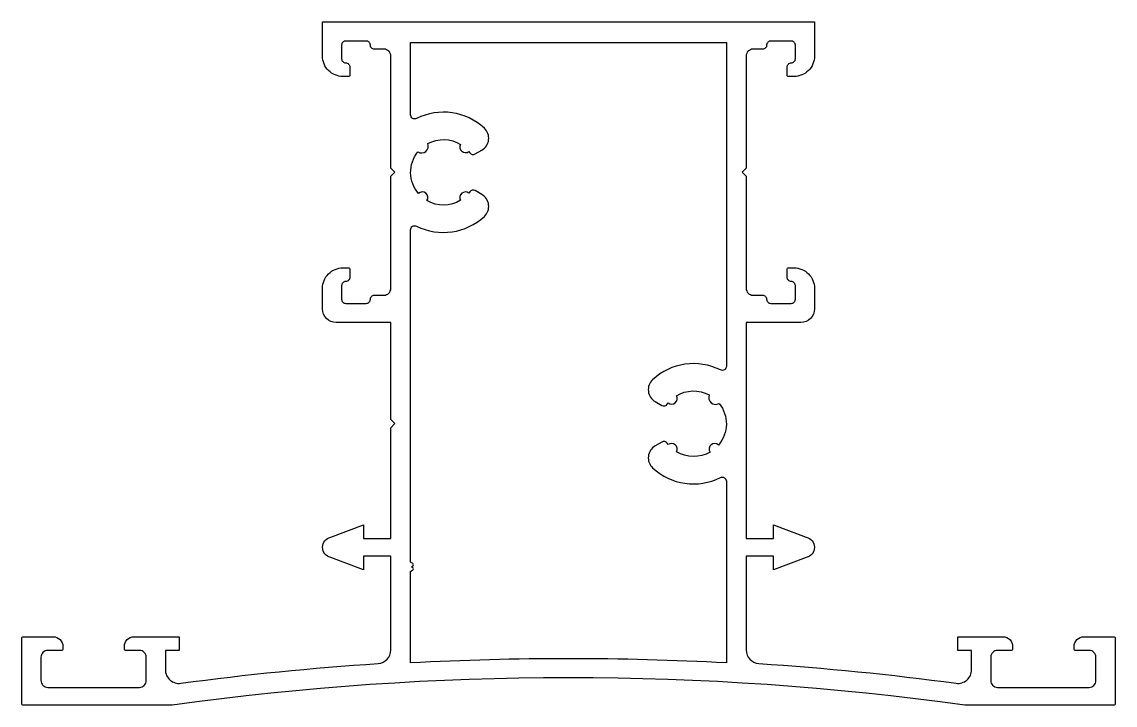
# Model space of a CAD drawing. Extents: x 866.9 to 946.9, y -37.4 to 12.6.
import ezdxf

# ---------------------------------------------------------------- set-up
doc = ezdxf.new("R2010")
doc.units = 0
doc.header["$LTSCALE"] = 15
doc.layers.get('0').update_dxf_attribs({"linetype": 'CONTINUOUS'})

msp = doc.modelspace()

# ---------------------------------------------------------------- linework, layer by layer
at = {"color": 0, "ltscale": 5}
msp.add_lwpolyline([(891.862, -27.525), (889.46, -26.609, -0.813412), (889.46, -25.14), (891.862, -24.225), (891.862, -25.225), (893.862, -25.225), (893.862, -17.125), (894.162, -16.825), (893.862, -16.525), (893.862, -9.425), (889.862, -9.425, -0.414214), (888.862, -8.425), (888.862, -6.925, -0.414214), (890.362, -5.425), (890.762, -5.425, -0.414214), (890.862, -5.525), (890.862, -6.125, -0.414214), (890.562, -6.425, 0.414214), (890.262, -6.725), (890.262, -7.725, 0.414214), (890.562, -8.025), (892.062, -8.025, 0.414214), (892.362, -7.725, -0.414214), (892.662, -7.425), (893.362, -7.425, 0.414214), (893.862, -6.925), (893.862, 1.275), (894.162, 1.575), (893.862, 1.875), (893.862, 10.075, 0.414214), (893.362, 10.575), (892.662, 10.575, -0.414214), (892.362, 10.875, 0.414214), (892.062, 11.175), (890.562, 11.175, 0.414214), (890.262, 10.875), (890.262, 9.875, 0.414214), (890.562, 9.575, -0.414214), (890.862, 9.275), (890.862, 8.675, -0.414214), (890.762, 8.575), (890.362, 8.575, -0.414214), (888.862, 10.075), (888.862, 12.575), (924.862, 12.575), (924.862, 10.075, -0.414214), (923.362, 8.575), (922.962, 8.575, -0.414214), (922.862, 8.675), (922.862, 9.275, -0.414214), (923.162, 9.575, 0.414214), (923.462, 9.875), (923.462, 10.875, 0.414214), (923.162, 11.175), (921.662, 11.175, 0.414214), (921.362, 10.875, -0.414214), (921.062, 10.575), (920.362, 10.575, 0.414214), (919.862, 10.075), (919.862, 1.875), (919.562, 1.575), (919.862, 1.275), (919.862, -6.925, 0.414214), (920.362, -7.425), (921.062, -7.425, -0.414214), (921.362, -7.725, 0.414214), (921.662, -8.025), (923.162, -8.025, 0.414214), (923.462, -7.725), (923.462, -6.725, 0.414214), (923.162, -6.425, -0.414214), (922.862, -6.125), (922.862, -5.525, -0.414214), (922.962, -5.425), (923.362, -5.425, -0.414214), (924.862, -6.925), (924.862, -8.425, -0.414214), (923.862, -9.425), (919.862, -9.425), (919.862, -25.225), (921.862, -25.225), (921.862, -24.225), (924.265, -25.14, -0.813412), (924.265, -26.609), (921.862, -27.525), (921.862, -26.525), (919.862, -26.525), (919.862, -33.384, 0.395144), (920.797, -34.382, -0.017049), (935.229, -35.824, 0.453948), (936.362, -34.833), (936.362, -33.425), (935.362, -33.425), (935.362, -32.425), (938.662, -32.425, -0.414214), (939.362, -33.125), (939.362, -33.325, -0.414214), (939.262, -33.425), (938.262, -33.425, 0.414214), (937.762, -33.925), (937.762, -35.625, 0.414214), (938.262, -36.125), (944.962, -36.125, 0.414214), (945.462, -35.625), (945.462, -33.925, 0.414214), (944.962, -33.425), (943.962, -33.425, -0.414214), (943.862, -33.325), (943.862, -33.125, -0.414214), (944.562, -32.425), (946.762, -32.425, -0.414214), (946.862, -32.525), (946.862, -37.325, -0.414214), (946.762, -37.425), (935.862, -37.425, 0.068966), (877.862, -37.425), (866.962, -37.425, -0.414214), (866.862, -37.325), (866.862, -32.525, -0.414214), (866.962, -32.425), (869.162, -32.425, -0.414214), (869.862, -33.125), (869.862, -33.325, -0.414214), (869.762, -33.425), (868.762, -33.425, 0.414214), (868.262, -33.925), (868.262, -35.625, 0.414214), (868.762, -36.125), (875.462, -36.125, 0.414214), (875.962, -35.625), (875.962, -33.925, 0.414214), (875.462, -33.425), (874.462, -33.425, -0.414214), (874.362, -33.325), (874.362, -33.125, -0.414214), (875.062, -32.425), (878.362, -32.425), (878.362, -33.425), (877.362, -33.425), (877.362, -34.833, 0.453948), (878.496, -35.824, -0.017049), (892.928, -34.382, 0.395144), (893.862, -33.384), (893.862, -26.525), (891.862, -26.525)], format="xyb", close=True, dxfattribs=at)
msp.add_lwpolyline([(895.312, -2.639, -0.557362), (895.746, -2.371, 0.312566), (900.707, -1.658, 0.504614), (900.526, -0.059), (900.036, 0.224, 0.381966), (899.644, 0.142), (899.563, 0.038, 0.838421), (898.969, -0.479, -0.277447), (896.496, -0.504, 0.919866), (895.885, 0.009, -0.358846), (895.834, 3.06, 0.737028), (896.566, 3.674, -0.268455), (898.969, 3.61, 0.838421), (899.563, 3.093), (899.644, 2.989, 0.381966), (900.036, 2.907), (900.526, 3.19, 0.504614), (900.707, 4.789, 0.312566), (895.746, 5.502, -0.557362), (895.312, 5.77), (895.312, 11.075), (918.412, 11.075), (918.412, -12.63, -0.557362), (917.978, -12.898, 0.312566), (913.018, -13.611, 0.504614), (913.199, -15.21), (913.689, -15.493, 0.381966), (914.081, -15.411), (914.161, -15.307, 0.838421), (914.756, -14.79, -0.268455), (917.159, -14.726, 0.737028), (917.89, -15.34, -0.358846), (917.839, -18.391, 0.919866), (917.229, -18.904, -0.277447), (914.756, -18.879, 0.838421), (914.161, -18.362), (914.081, -18.258, 0.381966), (913.689, -18.176), (913.199, -18.459, 0.504614), (913.018, -20.058, 0.312566), (917.978, -20.771, -0.557362), (918.412, -21.039), (918.412, -34.339, 0.027177), (895.312, -34.339), (895.312, -27.652), (895.472, -27.532, 0.524993), (895.466, -27.367), (895.362, -27.302), (895.466, -27.236, 0.524993), (895.472, -27.072), (895.312, -26.952), (895.312, -2.639)], format="xyb", dxfattribs=at)

doc.saveas('drawing.dxf')
